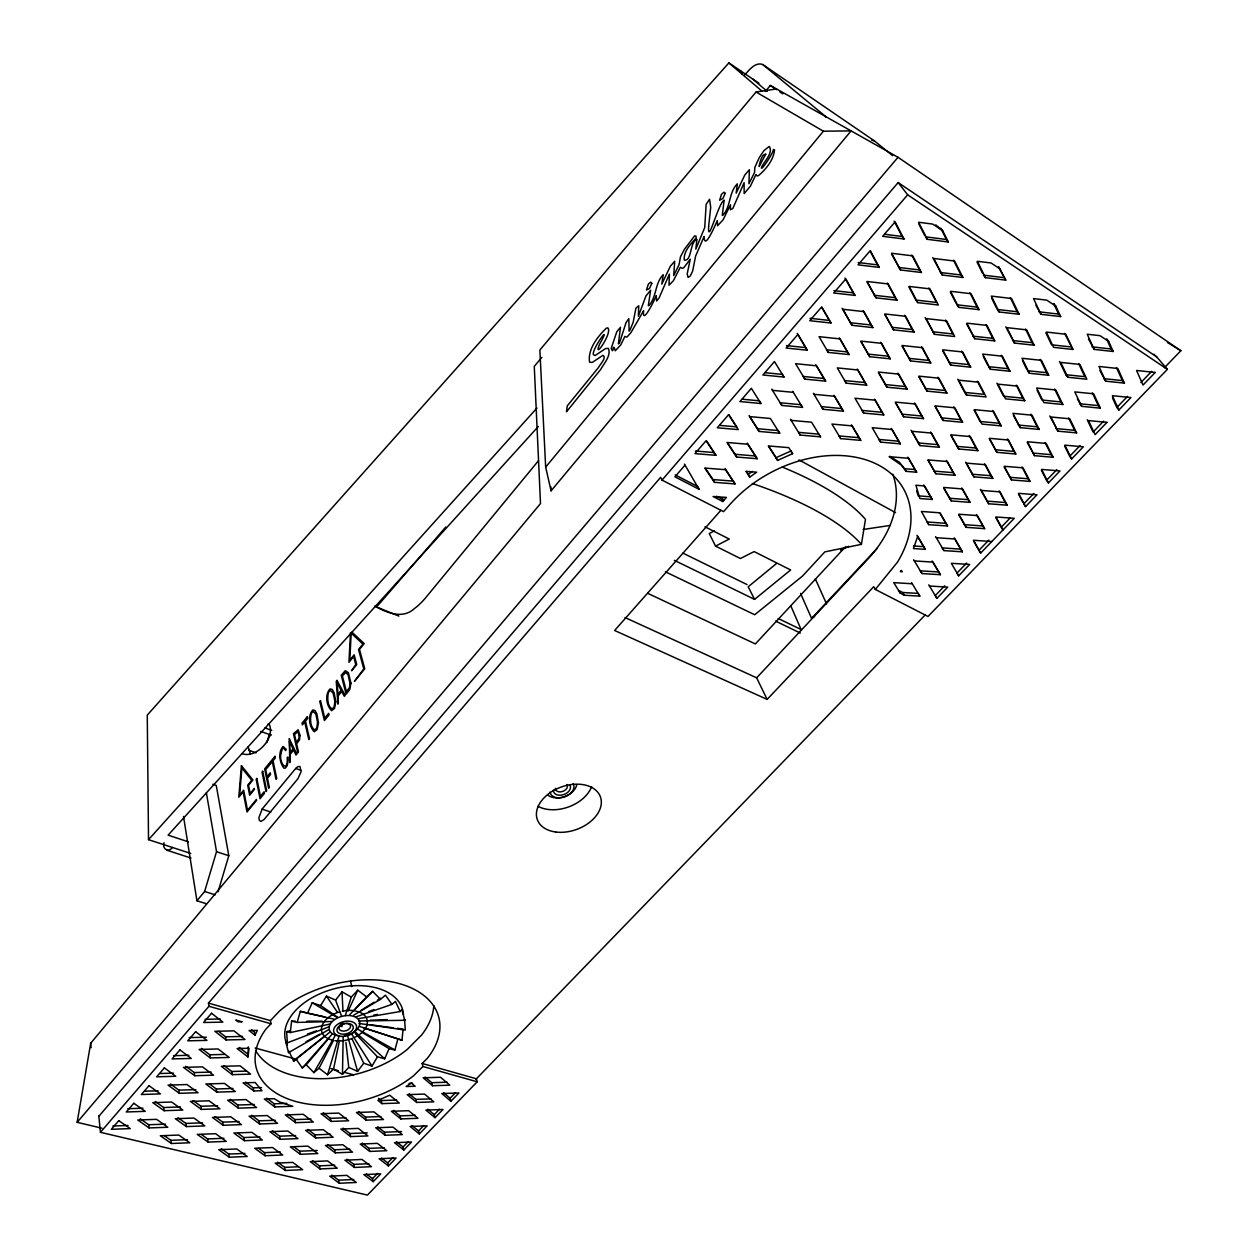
<?xml version="1.0" encoding="UTF-8"?>
<svg xmlns="http://www.w3.org/2000/svg" width="1258" height="1258" viewBox="0 0 1258 1258"><rect width="100%" height="100%" fill="white"/><g stroke="black" fill="none" stroke-linecap="round" stroke-linejoin="round"><path stroke-width="1.5" d="M339.503 1040.366L333.543 1069.111L342.459 1074.348L343.182 1036.403M350.479 632.695L348.938 662.306L353.624 656.566L355.762 664.586L351.611 670.766L356.737 664.491L354.143 654.836L349.787 660.167L351.202 633.151L362.902 644.112L358.514 649.474L363.782 668.894L354.426 681.396L364.773 668.816L359.489 649.38L364.207 643.609L351.941 632.129M363.405 1027.802L401.947 1040.193L403.126 1029.075L397.355 1028.321M328.998 1026.795L287.359 1042.851L286.635 1031.56L290.299 1032.551L291.589 1021.181L295.426 1021.181M247.968 1056.956L249.084 1048.228L237.07 1048.512L247.968 1056.956L248.313 1046.829M566.509 411.46L567.279 405.862L598.431 367.603C599.767 364.647 607.079 357.539 602.975 355.322L592.314 362.398L589.577 362.241C587.502 349.409 597.55 336.609 606.387 328.102L607.818 327.866C612.929 332.599 592.439 361.533 599.61 344.205C613.306 319.941 592.031 348.356 593.289 354.599L595.097 355.542L605.538 348.576L608.369 348.372C611.482 355.652 603.903 363.373 600.758 369.365L566.556 411.712M665.419 571.808L754.706 614.753L802.588 575.991L824.839 551.885L861.415 544.337L865.473 519.35A215.826 77.509 10.9 0 0 782.193 467.033M102.008 1128.206L77.147 1122.325L90.686 1043.244L540.5 503.546L534.273 366.377L541.852 357.351M266.838 742.613L269.275 734.593M361.392 1031.985L389.099 1048.653L394.902 1049.99L397.843 1039.202M328.495 1029.783L288.522 1052.631L288.947 1051.106L293.633 1061.202L329.879 1032.126M291.589 1021.181L297.155 1022.424L300.316 1011.338L324.706 1016.92M218.059 891.78L228.799 855.723L216.266 785.464L212.869 784.269M327.332 1040.083L306.229 1064.755L313.871 1072.634L319.045 1068.215L327.567 1074.788L339.078 1035.994M341.83 1026.748L342.931 1023.069M206.281 903.7L196.924 900.775L204.629 891.482L216.533 851.682L206.359 792.729M345.274 1015.646L351.281 997.107L357.775 990.188L366.613 996.871L372.604 991.351L380.482 999.355L385.451 995.188L391.93 1004.371L395.452 1001.399L400.186 1011.526L358.593 1018.634M267.875 739.893L268.379 738.54M355.243 1033.541L377.463 1056.83L384.681 1058.796L389.099 1048.653M300.316 1011.338L307.502 1013.225L312.22 1002.783L320.617 1005.582L337.38 1017.046M348.246 1010.866L357.775 990.188M254.997 1035.24L257.387 1030.381L249.084 1030.554L254.997 1035.24L254.446 1032.095L251.49 1029.752M319.045 1068.215L333.527 1040.366M340.761 1026.434L342.569 1022.958L340.603 1026.182M313.871 1072.634L335.839 1034.485M351.91 1038.715L363.735 1063.214L371.975 1066.092L377.463 1056.83M320.617 1005.582L326.467 996.1L335.572 1000.079L341.5 1015.929M269.039 737.282L269.794 736.182M262.104 809.098L258.865 817.763L259.384 820.436L260.925 821.443L264.164 819.414L297.957 778.671L301.087 771.641L299.954 766.547L297.973 766.562L295.693 768.449L262.104 809.098L270.784 812.118M345.903 1042.379L348.765 1067.397L357.587 1071.391L363.735 1063.214M335.572 1000.079L342.019 991.807L351.281 997.107M538.503 460.695L426.132 597.188A56.814 27.818 -66 0 1 414.574 608.432C402.953 619.423 386.851 612.992 374.837 606.073M545.658 467.143L823.392 131.194L851.1 130.895L551.083 490.84L545.658 467.143L539.871 350.023L756.042 92.023L776.548 88.941M765.304 91.472L770.352 85.45L898.023 157.297L1180.853 350.73L1164.452 367.682M77.147 1122.325L898.023 157.297M98.832 1116.318L898.149 182.567L1156.668 356.879L1167.393 369.349L928.011 616.451L875.316 589.436L873.712 586.684L767.144 699.401L614.612 630.478L720.85 510.339M339.754 1025.569L342.239 1022.66M422.153 1063.466L422.908 1066.501L413.788 1075.559A94.712 58.277 -14.6 0 1 292.957 1100.656A94.712 58.277 -14.6 0 1 265.768 1029.296L271.02 1023.76L270.439 1020.631L279.591 1010.945A94.586 58.277 -14.6 0 1 402.56 984.589A94.586 58.277 -14.6 0 1 427.406 1058.23L422.153 1063.466L476.389 1078.766L477.207 1081.786L367.43 1195.1L100.436 1132.31L208.938 1006.29L208.451 1003.129L660.67 477.317L662.023 480.1L723.57 511.644L729.97 504.411A109.918 78.421 -28.3 0 1 867.721 460.428A109.918 78.421 -28.3 0 1 897.473 562.169L875.316 589.436M662.023 480.1L907.663 194.817L898.149 182.567M684.918 465.256L674.917 476.813L699.055 489.283L697.64 486.5L675.263 474.942M376.409 607.174L445.804 527.008M400.186 1011.526L401.947 1009.514L404.73 1020.301L358.797 1020.993M722.768 501.517L713.05 496.501L726.401 497.413L722.768 501.517L721.337 498.75L722.218 497.743L723.664 500.511M323.542 1037.032L295.945 1058.937L302.297 1068.011L331.892 1034.375M758.904 83.201L728.885 62.9L147.265 715.11L148.523 839.668L190.76 853.443M744.736 74.835C749.139 70.196 755.287 61.689 762.757 64.52L874.546 140.99L892.598 155.678M148.523 839.668L536.962 408.048M538.345 426.446L168.1 835.155L188.48 841.869M342.459 1074.348L348.765 1067.397M845.376 546.884L755.366 643.939L647.744 593.336M800.575 593.383L811.583 618.386L877.361 548.142M767.144 699.401L756.64 677.826L867.816 559.15A108.361 78.248 -28.5 0 0 892.787 474.172M349.897 1014.451L366.613 996.871M373.186 1181.687L363.861 1174.61L380.781 1173.84L373.186 1181.687L372.525 1178.652L377.589 1173.415M388.408 1165.946L379.114 1158.728L396.081 1158.005L388.408 1165.946L387.731 1162.911L392.826 1157.612M403.787 1150.032L394.525 1142.689L411.539 1142.012L403.787 1150.032L403.079 1146.997L408.237 1141.651M419.323 1133.945L410.108 1126.476L427.154 1125.847L419.323 1133.945L418.599 1130.911L423.804 1125.517M435.032 1117.686L425.849 1110.091L442.958 1109.493L435.032 1117.686L434.277 1114.667L439.545 1109.21M450.914 1101.269L441.778 1093.532L458.918 1092.982L450.914 1101.269L450.128 1098.25L455.459 1092.73M944.711 585.803L935.244 595.616L936.911 598.336L947.746 587.124L929.505 586.024M966.679 563.034L956.945 573.129L958.659 575.834L969.635 564.465L951.347 563.301L958.659 575.834M1009.922 518.233L1001.179 527.291L1002.988 529.964L995.88 516.959L1014.247 518.312L980.69 553.048L978.928 550.359L988.788 540.138M1033.84 493.466L1023.729 503.939L1025.569 506.581L1036.985 494.787L1018.571 493.34L1025.569 506.581M1048.464 482.899L1041.561 469.407L1060.007 470.948L1048.464 482.899L1046.562 480.289L1056.799 469.674M1071.643 458.918L1064.834 445.143L1083.342 446.81L1071.643 458.918L1069.677 456.324L1080.056 445.568M1103.628 421.147L1093.108 432.044L1087.258 419.763M1118.912 409.998L1112.355 395.688L1130.926 397.575L1118.912 409.998L1116.852 407.45L1127.498 396.412M1140.896 382.526L1151.699 371.346M475.728 1079.49L925.306 614.832M355.385 1008.995L372.604 991.351M293.633 1061.202L295.945 1058.937M172.346 847.436C168.871 853.081 161.684 848.82 164.09 842.718M327.567 1074.788L333.543 1069.111M302.297 1068.011L306.229 1064.755M776.469 563.553L748.196 586.794L754.58 599.374L790.637 569.968L754.155 551.586L740.396 558.505L715.55 546.114L709.26 533.549L714.355 530.892M749.799 477.049L746.041 471.341L756.671 472.19L749.799 477.049L748.306 474.313L752.426 471.404M270.596 735.348L271.413 734.798M811.583 618.386L814.586 616.404M848.647 546.318L840.58 550.171M361.235 1010.205L374.161 1002.201M377.384 1000.204L380.608 998.192M353.577 1015.253L380.482 999.355M305.993 1041.766L319.626 1034.296M715.55 546.114L729.278 539.053L704.983 526.803M768.858 446.433L776.06 457.676L791.015 450.977L792.587 453.682L777.601 460.397L768.339 445.945L788.782 447.644L792.587 453.682M368.563 1011.652L373.941 1009.592M307.392 1034.06L316.418 1030.852M356.045 1016.841L391.93 1004.371M290.299 1032.551L330.178 1024.043M373.657 1015.175L377.431 1014.42M286.635 1031.56L290.425 1030.868M863.177 529.476L889.893 525.482M339.298 1183.259L356.281 1182.473L346.831 1175.365L329.722 1176.136L339.298 1183.259L338.669 1180.193L331.845 1175.114M338.669 1180.193L353.765 1179.501M277.515 1162.125L284.685 1167.361L298.24 1166.779M312.44 1160.647L319.438 1165.851L334.738 1165.191M346.972 1159.184L353.781 1164.373L368.909 1163.713M285.236 1170.459L302.691 1169.704L292.768 1162.392L275.188 1163.147L285.236 1170.459L284.685 1167.361M320.035 1168.934L337.27 1168.179L327.615 1160.914L310.239 1161.653L320.035 1168.934L319.438 1165.851M354.426 1167.44L371.456 1166.685L362.037 1159.451L344.881 1160.19L354.426 1167.44L353.781 1164.373M229.302 1157.218L247.213 1156.479L236.803 1148.979L218.75 1149.686L229.302 1157.218L228.814 1154.073L221.282 1148.696M265.029 1155.74L282.736 1155.017L272.593 1147.548L254.745 1148.255L265.029 1155.74L264.494 1152.627L258.629 1148.35M300.332 1154.294L317.834 1153.57L307.943 1146.132L290.315 1146.84L300.332 1154.294L299.766 1151.196L294.042 1146.934M335.226 1152.847L352.523 1152.139L342.884 1144.749L325.46 1145.44L335.226 1152.847L334.612 1149.781L327.646 1144.481M369.71 1151.432L386.788 1150.724L377.416 1143.365L360.197 1144.057L369.71 1151.432L369.05 1148.381L362.257 1143.097M228.814 1154.073L244.917 1153.429M264.494 1152.627L280.408 1151.982M299.766 1151.196L317.236 1150.488M334.612 1149.781L349.96 1149.152M369.05 1148.381L384.209 1147.768M164.625 1135.895L170.946 1140.314L187.505 1139.685M201.453 1134.527L207.617 1138.93L223.971 1138.301M237.841 1133.175L243.848 1137.546L259.997 1136.933M272.326 1130.738L279.638 1136.194L295.599 1135.581M307.864 1129.432L314.987 1134.858L330.571 1134.26M342.994 1128.127L349.944 1133.521L367.257 1132.86M377.714 1126.838L384.476 1132.216L401.585 1131.571M171.371 1143.491L189.785 1142.783L178.856 1135.062L160.301 1135.754L171.371 1143.491L170.946 1140.314M208.089 1142.075L226.267 1141.383L215.621 1133.694L197.286 1134.386L208.089 1142.075L207.617 1138.93M244.351 1140.691L262.324 1140L251.946 1132.357L233.831 1133.018L244.351 1140.691L243.848 1137.546M280.188 1139.308L297.942 1138.616L287.83 1131.021L269.935 1131.681L280.188 1139.308L279.638 1136.194M315.601 1137.94L333.134 1137.263L323.29 1129.7L305.615 1130.36L315.601 1137.94L314.987 1134.858M350.589 1136.587L367.918 1135.927L358.326 1128.395L340.855 1129.055L350.589 1136.587L349.944 1133.521M385.168 1135.266L402.293 1134.606L392.952 1127.121L375.686 1127.75L385.168 1135.266L384.476 1132.216M370.198 1020.222L387.37 1019.593M112.89 1126.004L128.017 1125.47M140.204 1118.787L148.696 1124.731L165.506 1124.149M178.054 1117.796L185.932 1123.425L202.538 1122.844M215.024 1116.522L222.713 1122.136L239.114 1121.554M251.553 1115.264L259.038 1120.847L275.235 1120.28M287.642 1114.038L294.938 1119.589L310.946 1119.022M323.306 1112.811L330.398 1118.331L346.013 1117.78M358.53 1111.6L365.449 1117.088L380.875 1116.554M393.329 1110.405L400.06 1115.877L415.313 1115.343M149.089 1127.923L167.786 1127.262L156.59 1119.353L137.751 1119.997L149.089 1127.923L148.696 1124.731M186.373 1126.586L204.834 1125.926L193.936 1118.063L175.318 1118.708L186.373 1126.586L185.932 1123.425M223.201 1125.281L241.442 1124.621L230.812 1116.805L212.429 1117.434L223.201 1125.281L222.713 1122.136M259.573 1123.976L277.593 1123.331L267.246 1115.547L249.084 1116.176L259.573 1123.976L259.038 1120.847M295.52 1122.686L313.321 1122.042L303.241 1114.305L285.299 1114.934L295.52 1122.686L294.938 1119.589M331.027 1121.413L348.623 1120.784L338.795 1113.078L321.073 1113.692L331.027 1121.413L330.398 1118.331M366.109 1120.155L383.501 1119.541L373.941 1111.883L356.423 1112.481L366.109 1120.155L365.449 1117.088M400.783 1118.912L417.955 1118.299L408.646 1110.688L391.348 1111.27L400.783 1118.912L400.06 1115.877M127.813 1108.723L142.956 1108.204M155.221 1101.473L163.682 1107.512L180.507 1106.946M193.119 1100.53L200.965 1106.254L217.587 1105.703M230.167 1099.319L237.809 1105.027L254.226 1104.461M266.759 1098.124L274.197 1103.801L286.808 1103.376M378.532 1098.391L381.205 1100.561L396.663 1100.042M409.164 1093.831L415.879 1099.398L431.148 1098.879M164.09 1110.688L182.819 1110.059L171.67 1102.024L152.8 1102.653L164.09 1110.688L163.682 1107.512M201.422 1109.414L219.93 1108.785L209.08 1100.797L190.43 1101.41L201.422 1109.414L200.965 1106.254M238.312 1108.156L256.585 1107.527L246.018 1099.586L227.604 1100.2L238.312 1108.156L237.809 1105.027M274.747 1106.914L292.799 1106.301L279.984 1102.15L274.181 1098.674L264.322 1098.989L274.747 1106.914L274.197 1103.801M381.897 1103.628L399.305 1103.03L389.76 1095.199L377.872 1100.357L381.897 1103.628L381.205 1100.561M416.618 1102.433L433.806 1101.851L424.544 1094.083L407.199 1094.649L416.618 1102.433L415.879 1099.398M179.312 1093.312L198.104 1092.715L186.986 1084.538L168.053 1085.104L179.312 1093.312L178.872 1090.136L170.443 1083.987M216.769 1092.133L235.325 1091.551L224.506 1083.421L205.809 1083.971L216.769 1092.133L216.282 1088.988L210.023 1084.317M253.77 1090.969L262.041 1090.717L255.154 1082.493L243.093 1082.855L253.77 1090.969L253.235 1087.84L245.609 1082.037M144.796 1091.189L158.099 1090.78M178.872 1090.136L195.761 1089.617M216.282 1088.988L232.966 1088.469M253.235 1087.84L261.491 1087.588M409.007 1083.374L412.624 1083.264M425.094 1077.021L431.777 1082.682L447.109 1082.226M432.548 1085.717L449.798 1085.182L440.567 1077.273L423.175 1077.792L432.548 1085.717L431.777 1082.682M160.065 1073.514L173.4 1073.137M185.838 1066.281L194.251 1072.555L211.187 1072.083M223.971 1065.573L231.771 1071.502L246.411 1071.093M194.707 1075.732L213.561 1075.181L202.475 1066.863L183.479 1067.382L194.707 1075.732L194.251 1072.555M232.29 1074.647L250.594 1074.128L240.105 1065.841L221.345 1066.344L232.29 1074.647L231.771 1071.502M297.155 1022.424L331.892 1021.512M173.588 1055.682L188.889 1055.305M201.406 1048.386L209.803 1054.786L224.899 1054.393M210.29 1057.947L229.192 1057.459L218.137 1048.968L199.078 1049.439L210.29 1057.947L209.803 1054.786M226.047 1039.941L244.996 1039.517L233.988 1030.868L214.866 1031.277L226.047 1039.941L225.528 1036.796L218.562 1031.371M189.203 1037.598L206.469 1037.221M225.528 1036.796L242.574 1036.419M205.007 1019.31L220.402 1019.011M306.968 1021.181L322.331 1021.197M900.225 593.116L898.605 590.379L902.694 592.502L918.151 593.399L919.787 596.119L904.329 595.238L900.225 593.116L893.73 582.643L912.239 583.759M940.386 574.702L938.704 571.981L920.321 570.833L921.988 573.554L940.386 574.702L932.917 562.106L914.377 560.911M913.481 545.956L923.671 546.648L925.353 549.353L913.45 548.551L917.695 536.443L925.353 549.353M962.37 551.822L960.64 549.133L942.211 547.89L943.925 550.595L962.37 551.822L955.011 538.99L936.408 537.716M991.807 541.538L973.472 540.264L980.69 553.048M947.541 526.001L945.812 523.312L927.083 521.976L928.797 524.665L947.541 526.001L939.978 512.824L921.391 511.456L928.797 524.665M964.399 524.649L982.86 525.97L984.637 528.643L966.16 527.338L958.832 514.821M932.304 499.473L924.536 485.934L915.903 485.258L919.897 498.53L932.304 499.473L930.574 496.8L918.183 495.841L916.673 490.872M949.475 498.247L968.235 499.678L970.012 502.351L951.221 500.92L943.752 488.135M986.854 501.109L1005.362 502.524L1007.186 505.181L988.662 503.766L980.469 489.425M735.002 483.921L725.489 469.706L704.779 468.055L714.481 482.333L735.002 483.921L725.08 468.542M705.502 468.463L713.05 479.565L733.54 481.154M889.783 456.277L899.612 462.441L904.471 468.699L914.912 469.549L916.657 472.222L906.185 471.373L901.326 465.114L889.123 456.67L908.653 458.305L916.657 472.222M934.128 471.105L953.202 472.662L954.995 475.32L935.889 473.779L928.042 460.334M972.151 474.219L990.942 475.744L992.782 478.386L973.959 476.861L965.578 462.205M1009.608 477.269L1028.148 478.779L1030.035 481.405L1011.463 479.911L1004.214 467.064M715.865 455.317L694.966 453.603L706.084 440.725L715.865 455.317L706.807 441.228M757.174 458.714L747.739 444.216L726.998 442.486L736.59 457.031L757.174 458.714L747.283 443.099M695.438 451.009L714.402 452.581M727.659 442.973L735.112 454.295L755.665 455.994M719.623 425.377L736.748 426.887L729.011 414.967M749.092 415.549L757.52 428.726L778.136 430.55L779.693 433.255L759.046 431.431L749.564 416.602L770.383 418.489L779.693 433.255M860.739 440.379L859.072 437.705L839.07 435.928L840.706 438.617L860.739 440.379L852.153 425.896L831.947 424.056L840.706 438.617M900.366 443.854L898.637 441.196L878.933 439.451L880.631 442.124L900.366 443.854L892.126 429.513L872.219 427.704L880.631 442.124M918.198 442.926L937.619 444.64L939.411 447.298L919.96 445.584L911.028 430.236M956.898 446.354L976.035 448.037L977.875 450.679L958.706 448.996L950.875 435.347M995.047 449.719L1013.901 451.386L1015.788 454.012L996.902 452.345L989.275 438.806M1032.629 453.037L1051.216 454.688L1053.15 457.299L1034.532 455.663L1027.299 442.612M800.182 435.048L820.515 436.841L818.895 434.152L798.594 432.359L800.182 435.048L790.48 419.307M791.062 420.361L811.583 422.216L820.515 436.841M742.22 399.211L759.392 400.83L760.948 403.519L739.924 401.554L751.356 388.313L760.948 403.519M843.442 411.193L841.775 408.536L821.411 406.633L823.046 409.29L843.442 411.193L834.604 396.286L814.036 394.32M883.761 414.951L882.031 412.294L861.982 410.423L863.68 413.08L883.761 414.951L875.285 400.186L855.015 398.236L863.68 413.08M901.939 414.165L921.689 416.005L923.482 418.647L903.7 416.807L895.476 402.733M941.314 417.845L960.766 419.669L962.606 422.295L943.123 420.471L935.119 406.523M1001.164 425.88L993.694 411.508L974.321 409.652L981.963 424.088L1001.164 425.88L999.277 423.27L980.092 421.477L974.164 410.25M1018.32 425.047L1037.221 426.808L1039.155 429.418L1020.222 427.657L1013.445 415.517M1055.981 428.569L1074.615 430.315L1076.596 432.894L1057.947 431.164L1049.77 415.973M781.8 405.453L802.51 407.388L800.89 404.699L780.227 402.764L781.8 405.453L771.767 389.162M772.412 390.342L793.295 392.339M765.131 372.698L782.35 374.397L783.954 377.054L762.883 374.994L774.472 361.565L783.954 377.054M825.625 381.158L823.974 378.501L803.249 376.457L804.868 379.114L825.625 381.158L816.536 365.811L795.591 363.688L804.868 379.114M866.668 385.2L864.954 382.558L844.543 380.545L846.225 383.187L866.668 385.2L857.94 369.994L837.309 367.902L846.225 383.187M885.207 384.555L905.32 386.552L907.097 389.178L886.953 387.197L878.556 372.793M925.259 388.518L945.072 390.467L946.897 393.094L927.067 391.128L918.89 376.865M957.747 379.224L964.729 392.417L984.243 394.352L977.403 381.221M1024.767 400.736L1017.408 386.112L998.003 384.146L1005.519 398.849L1024.767 400.736L1022.833 398.157L1003.601 396.254L996.918 383.187M1062.837 404.494L1055.808 389.98L1036.686 388.046L1043.873 402.623L1062.837 404.494L1060.856 401.915L1041.907 400.044L1037.111 390.326M1079.647 403.771L1098.313 405.611L1100.357 408.174L1081.66 406.334L1077.367 398.959M966.584 395.028L986.13 396.946L978.441 382.165L958.738 380.183L966.584 395.028L964.729 392.417M786.454 345.588L805.639 347.601L807.29 350.227L786.156 348.041L797.918 334.424L807.29 350.227M849.087 354.567L847.357 351.941L826.585 349.771L828.267 352.413L849.087 354.567L840.092 338.905L819.084 336.672L828.267 352.413M867.989 354.096L888.447 356.218L890.224 358.829L869.734 356.706L860.944 341.641M908.763 358.341L928.907 360.433L930.747 363.043L910.556 360.936L902.19 346.343M948.909 362.524L968.77 364.584L970.657 367.179L950.781 365.119L942.635 350.652M1009.954 371.252L1008.02 368.688L988.458 366.644L990.376 369.223L1009.954 371.252L1002.39 356.187L982.64 354.096L990.376 369.223M1048.685 375.277L1046.687 372.714L1027.424 370.701L1029.39 373.264L1048.685 375.277L1041.451 360.354L1021.999 358.278L1029.39 373.264M1059.535 361.502L1065.809 374.711L1084.789 376.677L1078.656 363.546M1103.628 378.642L1122.34 380.592L1124.416 383.124L1105.703 381.19L1099.885 370.481M1067.822 377.258L1086.833 379.224L1079.93 364.443L1060.761 362.414L1067.822 377.258L1065.809 374.711M830.956 323.023L809.759 320.696L821.694 306.889L830.956 323.023L821.851 307.518M851.996 325.319L872.863 327.599L863.979 311.622L842.923 309.264L851.996 325.319L842.089 308.289M893.557 329.863L914.11 332.096L905.603 316.293L884.877 313.965L893.557 329.863L884.814 314.563M934.49 334.329L954.728 336.546L946.582 320.884L926.171 318.604L934.49 334.329L925.149 317.598M974.808 338.732L994.732 340.918L986.948 325.413L966.836 323.149L974.808 338.732L966.694 324.061M1014.498 343.072L1034.123 345.211L1026.685 329.863L1006.887 327.646L1014.498 343.072L1005.771 326.813M1072.932 349.457L1053.591 347.35L1046.326 332.065L1065.825 334.251L1072.932 349.457L1064.567 333.401M1092.07 346.862L1111.097 348.969L1113.188 351.485L1094.145 349.394L1088.469 338.984M810.01 318.305L829.258 320.413M850.251 322.724L871.086 325.004L872.863 327.599M891.765 327.269L912.286 329.517L914.11 332.096M932.634 331.75L952.841 333.968L945.607 320.067M972.89 336.169L992.782 338.355L994.732 340.918M1012.533 340.525L1032.126 342.663L1034.123 345.211M1070.872 346.925L1051.578 344.802L1045.917 332.93M1038.982 311.811L1058.623 314.091L1060.667 316.591L1040.995 314.327L1035.869 305.254M833.912 290.614L853.207 292.847L854.968 295.41L833.708 292.972L845.816 278.962L854.968 295.41M874.263 295.268L895.146 297.674L896.97 300.237L876.055 297.847L867.092 282.185M909.015 287.107L915.871 300.064L936.439 302.439L928.907 287.94M979.038 309.672L977.104 307.125L956.851 304.798L958.769 307.345L979.038 309.672L971.034 293.712L950.561 291.29L958.769 307.345M1019.137 314.28L1017.14 311.748L997.201 309.452L999.166 311.984L1019.137 314.28L1011.479 298.476L991.335 296.102L999.166 311.984M917.727 302.628L938.326 305.002L929.945 288.868L909.157 286.415L917.727 302.628L915.871 300.064M871.684 140.125L874.546 140.99M1003.774 277.625L983.473 275.156L985.439 277.672L1005.771 280.141L998.538 266.79L1005.771 280.141M858.16 262.529L877.502 264.872L879.326 267.419L858.019 264.84L870.3 250.625L879.326 267.419M898.605 267.435L919.551 269.967L921.438 272.499L900.461 269.967L891.545 254.085M940.339 272.483L960.955 274.983L962.889 277.499L942.242 275.015L932.728 257.623M948.343 241.992L946.393 239.492L925.385 236.819L927.303 239.319L948.343 241.992L942.682 230.701L935.795 224.915M884.689 234.287L902.143 236.504L904.03 239.004L882.66 236.3L895.13 221.88L904.03 239.004M370.418 1024.767L393.502 1027.817M358.939 1023.43L405.312 1030.082L404.541 1018.964L404.73 1020.301M307.502 1013.225L334.015 1019.106M268.001 724.042L269.291 724.325C275.423 738.021 256.522 758.731 242.181 753.731M270.36 734.814L260.673 731.401M331.64 1039.863L329.911 1039.438A23.446 14.577 -14.5 0 1 322.001 1025.773A23.446 14.577 -14.5 0 1 339.235 1011.967M255.122 1048.008L296.825 1059.362M330.933 1068.655L338.512 1070.731M344.205 1072.272L353.687 1074.867M208.451 1003.129L270.439 1020.631M208.938 1006.29L271.02 1023.76M422.908 1066.501L477.207 1081.786M204.629 891.482L215.228 894.831M359.914 1026.559L401.947 1040.193M166.716 850.172L191.012 858.066M216.533 851.682L228.799 855.723M295.693 768.449L300.914 770.352M248.722 750.208L256.019 752.85M264.966 727.879L271.712 730.395M378.139 607.598L398.849 616.09M624.99 617.536L756.64 677.826M778.215 618.496L801.11 629.566L790.936 606.152M775.588 621.106L800.292 633.026M674.304 560.329L754.58 599.374M682.905 553.127L747.079 584.593M716.478 496.25L721.337 498.75M799.034 459.909L895.554 512.635M357.193 1028.887L394.902 1049.99M756.042 92.023L823.392 131.194M312.22 1002.783L336.892 1017.329M1167.471 342.49L1180.853 350.73M942.682 230.701L932.776 224.097L918.607 222.257L927.303 239.319M1000.535 269.291L991.084 262.985L977.387 261.287L985.439 277.672M1060.667 316.591L1055.824 306.166L1046.766 300.143L1033.526 298.571L1040.995 314.327M1113.188 351.485L1108.691 341.453L1100.042 335.682L1087.226 334.235L1094.145 349.394M287.359 1042.851L285.755 1041.781L288.522 1052.631M907.663 194.817L1167.393 369.349M770.352 85.45L776.548 89.664M779.645 91.771L782.759 93.878M366.314 1173.918L372.525 1178.652M239.272 1047.474L247.433 1053.827M381.536 1158.083L387.731 1162.911M396.474 1141.745L403.079 1146.997M412.011 1125.58L418.599 1130.911M762.757 64.52L825.264 116.208M427.736 1109.226L434.277 1114.667M752.426 78.814L767.223 91.378M443.618 1092.715L450.128 1098.25M728.885 62.9L761.703 90.906M354.85 1031.576L384.681 1058.796M1153.838 354.221L1156.668 356.879M1108.691 341.453L1106.6 338.937L1111.097 348.969M1055.824 306.166L1053.764 303.665L1058.623 314.091M326.467 996.1L337.097 1011.794M746.434 471.451L748.306 474.313M904.471 468.699L906.185 471.373M351.611 1034.029L371.975 1066.092M792.713 391.332L802.51 407.388M911.531 582.58L919.787 596.119M813.391 393.314L823.046 409.29M913.67 559.779L921.988 573.554M928.766 584.844L936.911 598.336M902.694 592.502L904.329 595.238M797.21 333.37L805.639 347.601M815.782 364.694L823.974 378.501M833.912 395.279L841.775 408.536M851.43 424.827L859.072 437.705M916.972 535.342L923.671 546.648M932.162 560.974L938.704 571.981M684.446 464.092L699.055 489.283M935.638 536.631L943.925 550.595M839.275 337.852L847.357 351.941M857.185 369.05L864.954 382.558M874.499 399.179L882.031 412.294M891.309 428.443L898.637 441.196M907.82 457.173L914.912 469.549M923.765 484.959L930.574 496.8M940.135 513.437L945.812 523.312M954.193 537.905L960.64 549.133M869.734 356.706L860.928 341.122L881.606 343.324L890.224 358.829M886.953 387.197L878.414 372.053L898.715 374.113L907.097 389.178M903.7 416.807L895.381 402.104L915.337 404.007L923.482 418.647M919.96 445.584L911.877 431.29L931.502 433.066L939.411 447.298M935.889 473.779L928.058 459.925L947.321 461.529L954.995 475.32M951.221 500.92L943.61 487.444L962.559 488.937L970.012 502.351M966.16 527.338L958.738 514.207L977.372 515.591L984.637 528.643M973.519 540.783L978.928 550.359M776.06 457.676L777.601 460.397M757.52 428.726L759.046 431.431M844.967 278.049L853.207 292.847M863.098 310.632L871.086 325.004M880.694 342.27L888.447 356.218M897.866 373.17L905.32 386.552M914.472 403L921.689 416.005M930.59 432.013L937.619 444.64M946.393 460.412L953.202 472.662M961.71 487.947L968.235 499.678M976.491 514.553L982.86 525.97M876.055 297.847L867.108 281.462L888.211 283.962L896.97 300.237M910.556 360.936L902.128 345.51L922.491 347.68L930.747 363.043M927.067 391.128L918.875 376.142L938.877 378.171L946.897 393.094M943.123 420.471L935.15 405.909L954.806 407.796L962.606 422.295M958.706 448.996L950.969 434.828L970.295 436.589L977.875 450.679M973.959 476.861L966.443 463.133L985.423 464.721L992.782 478.386M988.662 503.766L981.366 490.416L1000.031 491.878L1007.186 505.181M995.849 517.541L1000.299 525.671M735.112 454.295L736.59 457.031M870.284 251.458L877.502 264.872M887.267 283.034L895.146 297.674M904.628 315.302L912.286 329.517M921.579 346.799L928.907 360.433M937.933 377.227L945.072 390.467M953.847 406.774L960.766 419.669M969.305 435.52L976.035 448.037M984.511 463.793L990.942 475.744M999.088 490.887L1005.362 502.524M900.461 269.967L891.639 253.267L912.805 255.877L921.438 272.499M950.781 365.119L942.698 349.834L962.747 351.973L970.657 367.179M996.902 452.345L989.48 438.319L1008.523 440.048L1015.788 454.012M1011.463 479.911L1004.277 466.293L1022.99 467.85L1030.035 481.405M1018.461 494.001L1022.848 502.288M894.139 221.094L902.143 236.504M911.783 255.028L919.551 269.967M961.741 351.076L968.77 364.584M992.641 410.501L999.277 423.27M1007.454 438.979L1013.901 451.386M1021.983 466.922L1028.148 478.779M713.05 479.565L714.481 482.333M942.242 275.015L933.798 258.472L954.633 261.051L962.889 277.499M1020.222 427.657L1012.926 413.347L1032.016 415.171L1039.155 429.418M1034.532 455.663L1027.424 441.747L1046.2 443.445L1053.15 457.299M950.293 291.966L956.033 303.194M983.316 356.564L987.609 364.962M1041.388 470.162L1046.562 480.289M918.953 224.191L924.583 235.246M953.517 260.186L960.955 274.983M969.887 292.768L977.104 307.125M985.863 324.58L992.782 338.355M1001.289 355.306L1008.02 368.688M1016.291 385.152L1022.833 398.157M1030.868 414.165L1037.221 426.808M1045.146 442.58L1051.216 454.688M940.732 228.217L946.393 239.492M977.026 262.057L982.655 273.521M1057.947 431.164L1050.949 416.996L1069.772 418.788L1076.596 432.894M991.713 298.335L996.415 307.864M1022.502 360.716L1026.607 369.034M1064.582 445.992L1069.677 456.324M1010.331 297.706L1017.14 311.748M1025.506 329.03L1032.126 342.663M1040.272 359.458L1046.687 372.714M1054.597 389.021L1060.856 401.915M1068.64 417.971L1074.615 430.315M1081.66 406.334L1074.788 391.898L1093.642 393.801L1100.357 408.174M1092.353 392.842L1098.313 405.611M1112.481 397.921L1116.852 407.45M1105.703 381.19L1098.957 366.471L1117.827 368.484L1124.416 383.124M1116.475 367.588L1122.34 380.592M815.357 578.932L826.537 603.903M740.695 70.888L742.189 74.269M250.311 753.715L248.235 746.922M347.129 1034.218L357.587 1071.391M350.495 980.863L351.784 986.602M183.526 816.473L196.924 900.775M98.8 1115.893L100.436 1132.31M90.686 1043.244L91.142 1047.71M550.894 486.956L551.083 490.84M342.019 991.807L342.994 1011.416M825.264 116.208A16.511 8.727 -56.2 0 1 825.877 117.261M591.637 786.675A33.148 22.565 -19.8 0 1 538.015 806.299M433.806 1005.661A93.548 58.371 -14.5 0 1 421.556 1035.082L407.388 1049.314A93.548 58.371 -14.5 0 1 255.626 1050.65M365.999 1017.203A23.446 14.577 -14.5 0 1 365.292 1028.651L362.1 1032.409A23.446 14.577 -14.5 0 1 354.3 1037.535M352.476 1038.322A23.446 14.577 -14.5 0 1 334.99 1040.68M342.223 1011.196A23.446 14.577 -14.5 0 1 354.033 1010.661L359.143 1011.967A23.446 14.577 -14.5 0 1 365.229 1016.134M576.777 784.725A16.574 11.275 -19.8 0 1 564.873 796.471A16.574 11.275 -19.8 0 1 548.095 795.276M573.145 783.561A12.454 8.46 -19.8 0 1 564.921 796.739A12.454 8.46 -19.8 0 1 549.966 792.084M566.792 784.442A6.211 4.23 -19.8 0 1 561.131 791.817L559.59 791.895A6.211 4.23 -19.8 0 1 555.407 788.294M569.575 784.63A8.837 6.007 -19.8 0 1 561.524 795.119L559.338 795.229A8.837 6.007 -19.8 0 1 553.378 790.118M287.28 1045.052A60.557 37.646 -14.5 0 1 334.251 988.772A60.557 37.646 -14.5 0 1 403.425 1014.451M339.44 1035.853A15.631 9.718 -14.5 0 1 333.118 1020.773A15.631 9.718 -14.5 0 1 358.42 1019.483A15.631 9.718 -14.5 0 1 344.661 1035.586M344.959 1023.525A8.334 5.174 -14.5 0 0 336.987 1029.453A8.334 5.174 -14.5 0 0 343.167 1034.202L345.29 1034.029A8.334 5.174 -14.5 0 0 353.246 1028.101A8.334 5.174 -14.5 0 0 347.098 1023.352L344.676 1023.572A5.865 3.632 -14.5 0 0 339.078 1027.739A5.865 3.632 -14.5 0 0 343.418 1031.088L344.912 1030.962A5.865 3.632 -14.5 0 0 350.51 1026.795A5.865 3.632 -14.5 0 0 346.17 1023.446M752.363 483.528A216.675 75.417 10.9 0 1 861.415 544.337M708.631 226.409C707.546 246.804 718.208 203.12 724.152 200.132L722.281 215.448L723.303 214.835C731.055 205.714 728.838 192.034 737.361 183.888L736.166 193.15L744.846 174.925L749.375 169.751L748.935 183.699L754.533 172.535L754.816 167.456L759.407 157.344L764.046 150.504L769.283 146.431C773.466 152.595 764.691 160.977 761.798 166.575C758.951 174.375 773.78 152.768 773.324 149.513L774.519 149.891C773.701 159.75 765.965 169.39 758.385 175.68L756.939 175.868L755.964 174.485L750.381 186.231L744.138 193.559L744.107 182.709L732.801 208.545L730.426 209.756L730.489 204.818L723.114 219.757L717.579 225.795L717.312 220.653C716.667 221.518 704.26 252.292 704.134 236.441L695.627 256.019L692.671 270.989L690.28 275.989L688.095 277.468L687.183 273.898L690.296 259.195L683.896 267.577L682.292 268.363L680.295 267.262L673.392 280.723L669.004 285.22L669.398 274.102L659.098 297.942L656.645 301.008L656.189 295.583C657.022 294.875 641.564 327.725 643.609 310.695L630.934 332.631L626.909 337.128L624.864 336.421L620.839 344.818L615.241 350.809C612.536 340.714 613.794 356.25 611.246 348.309L616.75 331.813L620.493 327.253L618.386 343.874L619.534 342.884L626.075 322.52L628.827 318.636L629.11 331.121L629.975 330.146L633.167 322.331L635.903 308.194L638.765 305.757L638.388 316.23L645.936 295.976L650.606 290.252L648.31 305.773L649.27 305.238C656.833 296.243 654.946 282.846 663.218 274.747L661.787 284.119L670.372 266.193L674.681 261.271L673.738 275.533L679.068 264.62L680.499 256.695L684.478 249.241L694.62 235.891L696.036 236.095L696.13 238.108C690.689 244.068 683.267 251.474 684.289 260.154C692.104 261.349 689.478 242.181 696.932 239.272L695.816 249.147L704.732 227.509L706.147 204.331L709.575 199.267L710.723 207.208L708.631 226.409M334.895 701.131L334.156 706.854L332.096 708.93C327.363 706.068 327.363 698.442 328.212 693.41A3.035 1.447 -68.2 0 1 330.555 690.532L333.118 693.111L334.895 701.131M317.551 722.234L316.78 727.957L314.752 730.002C310.097 727.014 310.191 719.45 311.041 714.402A3.019 1.431 -68.6 0 1 313.368 711.556L315.852 714.182L317.551 722.234M350.935 683.157L349.834 689.447L346.123 694.164L341.233 675.231L345.321 670.656L348.372 672.668L350.935 683.157M300.033 735.411L299.498 739.877L296.636 743.871L298.476 752.048L297.753 752.913L293.444 733.697L298.146 729.766L300.033 735.411M280.88 753.573C278.851 763.669 288.129 773.953 287.233 757.41L287.988 757.064L288.129 760.461L287.264 765.572L285.487 768.04L283.978 768.229C279.528 762.631 277.892 752.111 283.019 746.466L286.148 749.296L285.582 750.601L283.962 748.227L282.342 748.762L280.88 753.573M335.807 701.681L334.549 708.443L331.577 710.707C326.357 705.754 324.643 694.542 329.989 688.959L332.159 689.368L334.093 692.655L335.807 701.681M318.447 722.8L317.158 729.561L314.233 731.779C309.154 726.684 307.518 715.582 312.817 709.968L314.925 710.424L316.827 713.742L318.447 722.8M299.247 735.851L298.744 738.965L296.275 742.283L294.529 734.483L297.832 731.653L299.247 735.851M350.054 683.77L349.378 687.749L346.453 691.664L342.38 675.908L345.604 672.59L348.057 674.587L350.054 683.77M241.41 765.666L238.8 797.195L243.124 791.88L246.993 811.992L256.585 800.34L256.412 799.475L247.512 810.278L243.659 790.181L239.633 795.119L241.866 768.04L251.742 780.274L247.7 785.228L249.634 795.213L254.415 789.395L254.242 788.53L250.169 793.515L248.549 785.244L252.921 779.897L241.41 765.666M725.19 193.355L722.894 198.497L719.623 200.242L721.447 194.377L723.885 192.191L725.19 193.355M651.801 283.412L649.521 288.475L646.486 289.985L648.357 284.151L650.669 282.106L651.801 283.412M765.729 154.215L759.14 166.512C759.675 162.942 761.829 153.838 765.729 154.215M256.836 778.482L256.16 779.315L260.029 798.736L264.447 793.389L264.117 791.785L260.406 796.298L256.836 778.482M262.718 771.28L262.026 772.129L265.988 791.518L266.68 790.669L262.718 771.28M269.008 763.59L264.667 768.905L268.646 788.279L269.354 787.429L267.451 778.23L270.58 774.425L270.25 772.837L267.136 776.642L265.69 769.66L269.338 765.194L269.008 763.59M274.92 756.357L269.715 762.725L270.061 764.408L272.31 761.656L276.021 779.315L276.744 778.45L273.017 760.791L275.282 758.024L274.92 756.357M289.324 738.745L289.78 762.615L290.142 754.344L293.633 750.082L295.992 755.067L296.809 754.077L289.324 738.745M307.377 716.651L302.046 723.177L302.423 724.844L304.735 722.029L308.792 739.515L309.515 738.635L305.458 721.149L307.77 718.318L307.377 716.651M320.491 700.612L319.784 701.492L324.407 720.551L329.03 714.937L328.637 713.365L324.753 718.098L320.491 700.612M337.002 680.405L336.248 681.333L337.915 704.15L338.135 695.91L341.767 691.491L344.33 696.334L345.164 695.328L337.002 680.405M293.051 748.856L290.016 752.567L289.356 741.104L293.051 748.856M341.122 690.312L337.977 694.133L337.097 682.748L341.122 690.312M118.787 1120.658L111.349 1129.275L130.282 1128.599L118.787 1120.658M133.804 1103.266L126.272 1111.993L145.236 1111.333L133.804 1103.266M148.994 1085.685L141.383 1094.507L160.411 1093.91L148.994 1085.685M164.373 1067.885L156.668 1076.817L175.743 1076.266L164.373 1067.885M179.91 1049.895L172.11 1058.921L191.263 1058.434L179.91 1049.895M195.635 1031.686L187.757 1040.822L206.957 1040.382L195.635 1031.686M211.548 1013.272L203.56 1022.502L222.839 1022.125L211.548 1013.272M728.571 414.7L717.296 427.767L738.257 429.607L728.571 414.7M901.42 570.487L900.366 571.651L902.206 571.777L901.42 570.487M1106.977 422.358L1095.12 434.623L1088.437 420.581L1106.977 422.358M1155.19 372.462L1143.019 385.058L1136.572 370.481L1155.19 372.462M411.382 1083.059L406.114 1086.519L415.171 1086.252L411.382 1083.059M241.882 1021.748L238.045 1021.826L235.812 1020.049L241.882 1021.748M555.627 831.994A33.541 22.565 -19.8 0 0 601.167 799.821A33.541 22.565 -19.8 0 0 549.825 792.917A33.541 22.565 -19.8 0 0 555.627 831.994M338.606 1035.9A11.747 7.281 -14.5 0 0 356.596 1027.566A11.747 7.281 -14.5 0 0 340.147 1022.833A11.747 7.281 -14.5 0 0 338.606 1035.9"/></g></svg>
